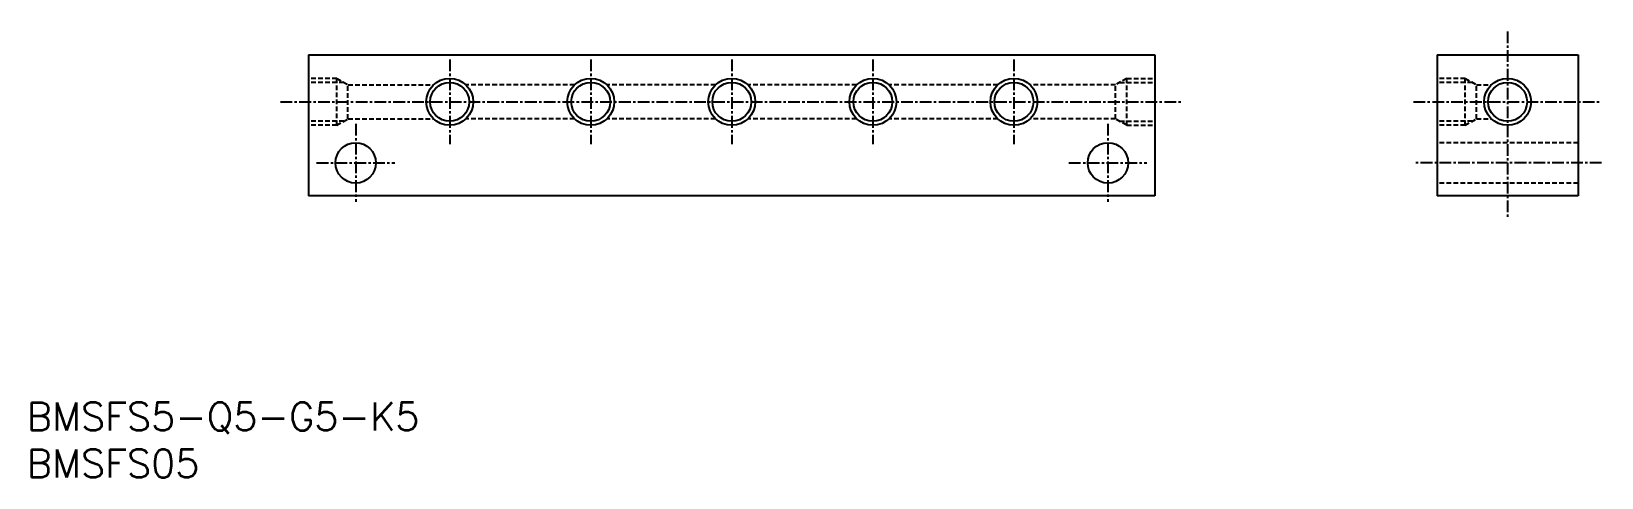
# Model space of a CAD drawing. Extents: x 1 to 168, y 0 to 47.
import ezdxf

# ---------------------------------------------------------------- set-up
doc = ezdxf.new("R2010")
doc.units = 0
doc.linetypes.add('CENTER', pattern=[2, 1.25, -0.25, 0.25, -0.25])
doc.linetypes.add('DASHED', pattern=[0.75, 0.5, -0.25])
doc.layers.get('0').update_dxf_attribs({"linetype": 'CONTINUOUS'})
doc.layers.add('CENTER', color=1, linetype='CENTER')
doc.styles.get("Standard").update_dxf_attribs({"font": 'txt.shx'})

# ---------------------------------------------------------------- blocks, each defined once
blk = doc.blocks.new('*U17')
at = {"color": 7, "linetype": 'CONTINUOUS'}
blk.add_text('BMSFS05', height=3, dxfattribs=at).set_placement((0, 0))
blk = doc.blocks.new('*U18')
at = {"color": 7, "linetype": 'CONTINUOUS'}
blk.add_text('BMSFS5-Q5-G5-K5', height=3, dxfattribs=at).set_placement((0, 5))

msp = doc.modelspace()

# ---------------------------------------------------------------- linework, layer by layer
at = {"color": 7, "linetype": 'CONTINUOUS'}
for p, q in [((30, 45), (120, 45)), ((30, 45), (30, 30)), ((120, 45), (120, 30)), ((150, 45), (150, 30)), ((150, 45), (165, 45)), ((165, 45), (165, 30)), ((120, 30), (30, 30)), ((165, 30), (150, 30))]:
    msp.add_line(p, q, dxfattribs=at)
at = {"color": 3, "linetype": 'DASHED'}
for p, q in [((33, 42.5), (30, 42.5)), ((33.75, 42.07), (30, 42.07)), ((33, 37.5), (33, 42.5)), ((33, 42.5), (34.18, 41.82)), ((34.18, 41.82), (43.28, 41.82)), ((34.18, 38.18), (34.18, 41.82)), ((58.28, 41.82), (46.72, 41.82)), ((73.28, 41.82), (61.72, 41.82)), ((88.28, 41.82), (76.72, 41.82)), ((103.28, 41.82), (91.72, 41.82)), ((115.82, 41.82), (106.72, 41.82)), ((117, 42.5), (115.82, 41.82)), ((115.82, 38.18), (115.82, 41.82)), ((116.25, 42.07), (120, 42.07)), ((117, 37.5), (117, 42.5)), ((117, 42.5), (120, 42.5)), ((153, 42.5), (150, 42.5)), ((153.75, 42.07), (150, 42.07)), ((153, 37.5), (153, 42.5)), ((153, 42.5), (154.18, 41.82)), ((154.18, 41.82), (155.78, 41.82)), ((154.18, 38.18), (154.18, 41.82)), ((33.75, 37.93), (30, 37.93)), ((33, 37.5), (30, 37.5)), ((33, 37.5), (34.18, 38.18)), ((34.18, 38.18), (43.28, 38.18)), ((58.28, 38.18), (46.72, 38.18)), ((73.28, 38.18), (61.72, 38.18)), ((88.28, 38.18), (76.72, 38.18)), ((103.28, 38.18), (91.72, 38.18)), ((115.82, 38.18), (106.72, 38.18)), ((117, 37.5), (115.82, 38.18)), ((116.25, 37.93), (120, 37.93)), ((117, 37.5), (120, 37.5)), ((153.75, 37.93), (150, 37.93)), ((153, 37.5), (150, 37.5)), ((153, 37.5), (154.18, 38.18)), ((154.18, 38.18), (155.78, 38.18)), ((165, 35.65), (150, 35.65)), ((165, 31.35), (150, 31.35))]:
    msp.add_line(p, q, dxfattribs=at)
at = {"color": 3, "linetype": 'CONTINUOUS'}
for centre in [(45, 40), (60, 40), (75, 40), (90, 40), (105, 40), (157.5, 40)]:
    msp.add_circle(centre, 2.5, dxfattribs=at)
at = {"color": 7, "linetype": 'CONTINUOUS'}
for centre, radius in [((45, 40), 2.07), ((60, 40), 2.07), ((75, 40), 2.07), ((90, 40), 2.07), ((105, 40), 2.07), ((157.5, 40), 2.07), ((35, 33.5), 2.15), ((115, 33.5), 2.15)]:
    msp.add_circle(centre, radius, dxfattribs=at)
at = {"layer": 'CENTER', "color": 1, "linetype": 'CENTER'}
for p, q in [((157.5, 47.5), (157.5, 27.5)), ((45, 44.5), (45, 35.5)), ((60, 44.5), (60, 35.5)), ((75, 44.5), (75, 35.5)), ((90, 44.5), (90, 35.5)), ((105, 44.5), (105, 35.5)), ((27, 40), (123, 40)), ((147.5, 40), (167.5, 40)), ((35, 37.65), (35, 29.35)), ((115, 37.65), (115, 29.35)), ((30.85, 33.5), (39.15, 33.5)), ((110.85, 33.5), (119.15, 33.5)), ((167.5, 33.5), (147.5, 33.5))]:
    msp.add_line(p, q, dxfattribs=at)

# ---------------------------------------------------------------- block references
at = {"color": 7, "linetype": 'CONTINUOUS'}
for name in ['*U18', '*U17']:
    msp.add_blockref(name, (0, 0), dxfattribs=at)

doc.saveas('drawing.dxf')
